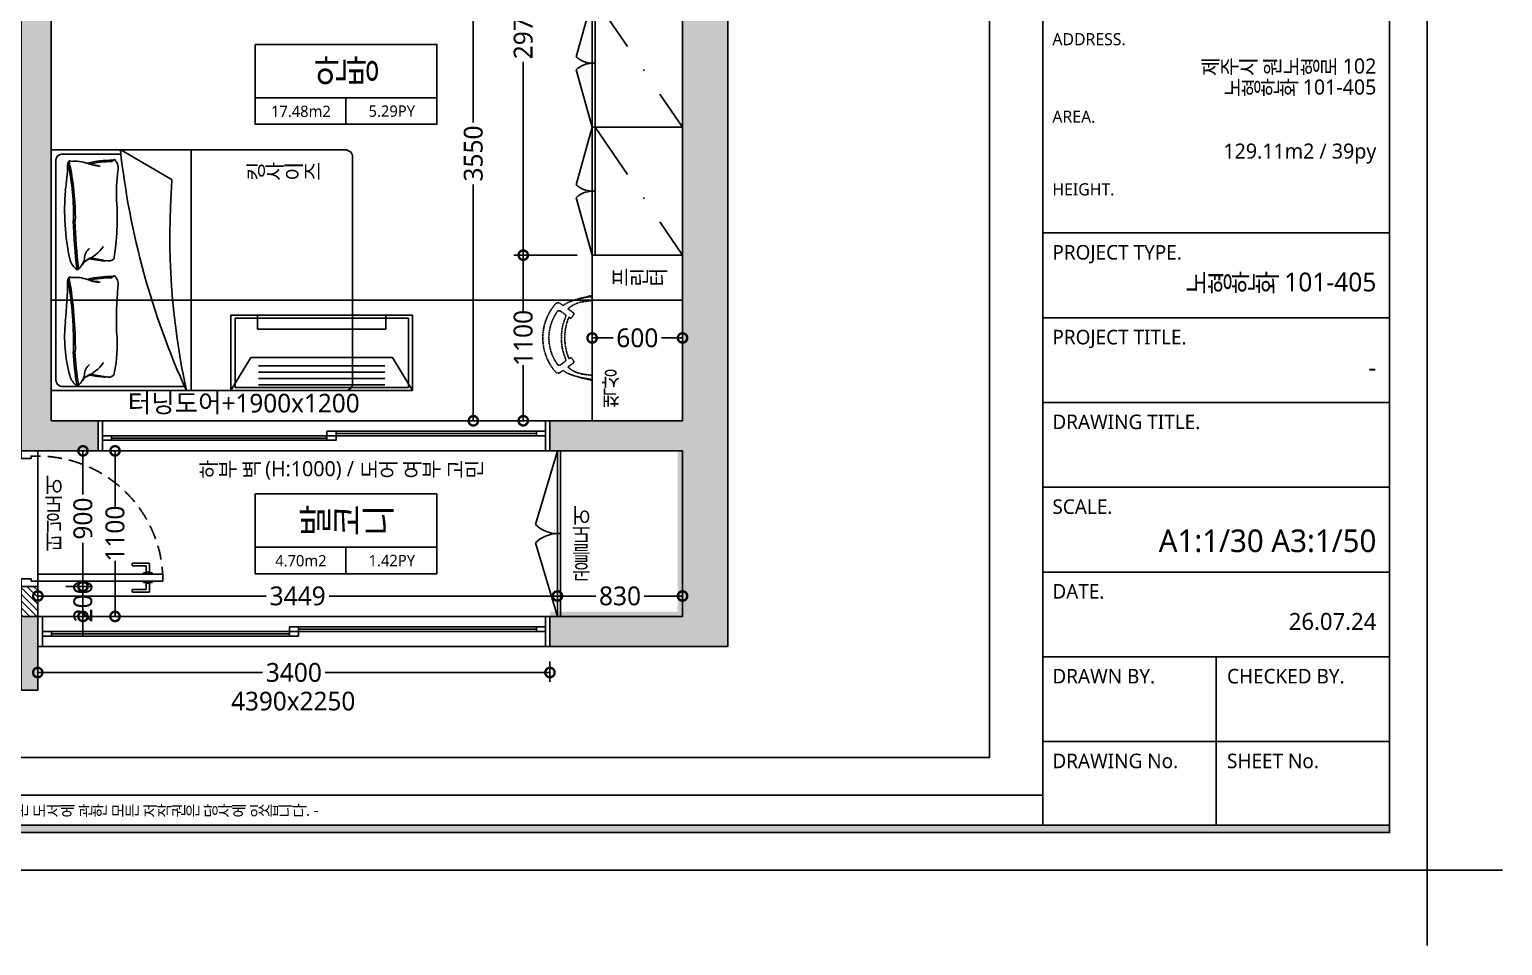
# Model space of a CAD drawing. Header units: millimetres. Extents: x -41292 to 298682, y -22072 to 33155.
# Drawn here: x 202458 to 212237, y -347 to 5739 of the extents above; entities that cross this region are included whole.
import ezdxf
from ezdxf.enums import TextEntityAlignment as Align

# ---------------------------------------------------------------- set-up
doc = ezdxf.new("R2010")
doc.units = ezdxf.units.MM
for name, pattern in [('( Hidden )', [0.375, 0.25, -0.125]), ('CONT', [2, 1, 1]), ('DASHDOT', [25.4, 12.7, -6.35, 0, -6.35]), ('HID', [2.3, 1.5, -0.8]), ('HID1', [0.375, 0.25, -0.125]), ('HIDDEN', [9.525, 6.35, -3.175])]:
    doc.linetypes.add(name, pattern=pattern)
for name, color, linetype in [('0-ELC TEXT', 7, 'Continuous'), ('03-TEXT', 3, 'Continuous'), ('F-地坪分割线', 251, 'Continuous'), ('FORM(YOURNAME)-11', 1, 'Continuous'), ('P-门', 4, 'Continuous'), ('S-DIM', 7, 'Continuous'), ('TEX', 3, 'Continuous'), ('문자선', 3, 'Continuous'), ('벽1', 2, 'Continuous'), ('인테리어_가구_사입', 5, 'HID1'), ('인테리어_가구_제작', 6, 'Continuous'), ('인테리어_기타', 8, 'Continuous'), ('인테리어_치수_내부', 8, 'Continuous'), ('인테리어_해치_벽체', 8, 'Continuous'), ('창호', 4, 'Continuous'), ('틀', 8, 'Continuous'), ('평면_가구', 6, 'Continuous')]:
    doc.layers.add(name, color=color, linetype=linetype)
doc.layers.add('HACTH', color=8, linetype='Continuous', lineweight=0)
doc.styles.add('YOURNAME', font='@Microsoft JhengHei UI Light.ttf')
doc.styles.add('넥슨고딕', font='@Microsoft JhengHei Light.ttf')
doc.styles.add('돋움', font='malgun.ttf')
doc.styles.add('코레일둥고', font='@Microsoft JhengHei Light.ttf')
doc.dimstyles.new('50', dxfattribs={"dimscale": 50, "dimtxt": 2.5, "dimasz": 2.5, "dimexe": 1.25, "dimexo": 2, "dimtad": 0, "dimdec": 0, "dimtxsty": '넥슨고딕', "dimblk": 'DOTSMALL', "dimcen": 2.5, "dimclrd": 1, "dimclre": 1, "dimclrt": 2, "dimadec": 0, "dimazin": 0, "dimtfac": 1, "dimtdec": 0, "dimtix": 1, "dimtmove": 0, "dimatfit": 3, "dimldrblk": 'DOTSMALL', "dimfxl": 1.25, "dimarcsym": 0})

# ---------------------------------------------------------------- blocks, each defined once
blk = doc.blocks.new('FORM-ELEVATION')
at = {"layer": 'FORM(YOURNAME)-11'}
h = blk.add_hatch(color=256, dxfattribs=at)
h.dxf.hatch_style = 1
h.paths.add_polyline_path([(-10309, 35708), (71691, 35708), (71691, 35508), (-10309, 35508)])
h.paths.add_polyline_path([(-10309, -21492), (71691, -21492), (71691, -21692), (-10309, -21692)])
at = {"layer": 'Defpoints', "color": 158}
for p, q in [((62481, 35508), (62481, -21492)), ((62481, -20692), (-10309, -20692))]:
    blk.add_line(p, q, dxfattribs=at)
blk.add_lwpolyline([(-10309, -21692), (71691, -21692), (71691, 35708), (-10309, 35708)], close=True, dxfattribs=at)
at = {"layer": 'Defpoints'}
blk.add_lwpolyline([(-8309, 33708), (61071, 33708), (61071, -19692), (-8309, -19692)], close=True, dxfattribs=at)
at = {"layer": 'Defpoints', "color": 1}
blk.add_lwpolyline([(72691, -24692), (72691, -22692), (74691, -22692)], dxfattribs=at)
at = {"layer": 'FORM(YOURNAME)-11', "color": 14}
for p, q in [((62481, -5756), (71691, -5756)), ((62481, -8009), (71691, -8009)), ((62481, -10261), (71691, -10261)), ((62481, -12514), (71691, -12514)), ((62481, -14766), (71691, -14766)), ((62481, -17019), (71691, -17019)), ((67086, -17019), (67086, -21492)), ((62481, -19271), (71691, -19271))]:
    blk.add_line(p, q, dxfattribs=at)
at = {"layer": 'FORM(YOURNAME)-11', "color": 250}
blk.add_lwpolyline([(-11309, -22692), (72691, -22692), (72691, 36708), (-11309, 36708)], close=True, dxfattribs=at)
at = {"layer": 'FORM(YOURNAME)-11'}
blk.add_lwpolyline([(-10309, -21492), (71691, -21492), (71691, -21692), (-10309, -21692)], close=True, dxfattribs=at)
at = {"layer": 'FORM(YOURNAME)-11', "color": 251, "style": 'YOURNAME'}
for s, p in [('ADDRESS.', (62739, -608)), ('AREA.', (62739, -2667)), ('HEIGHT.', (62739, -4598))]:
    blk.add_text(s, height=321.8, dxfattribs=at).set_placement(p, align=Align.MIDDLE_LEFT)
at = {"layer": 'FORM(YOURNAME)-11', "color": 14, "style": 'YOURNAME'}
for s, height, p in [('PROJECT TYPE.', 386.14, (62739, -6271)), ('PROJECT TITLE.', 386.14, (62739, -8524)), ('DRAWING TITLE.', 386.14, (62739, -10776)), ('SCALE.', 386.1, (62739, -13029)), ('DATE.', 386.1, (62739, -15281)), ('DRAWN BY.', 386.1, (62739, -17534)), ('CHECKED BY.', 386.14, (67376, -17534)), ('DRAWING No.', 386.14, (62739, -19786)), ('SHEET No.', 386.1, (67376, -19786))]:
    blk.add_text(s, height=height, dxfattribs=at).set_placement(p, align=Align.MIDDLE_LEFT)
at = {"layer": 'FORM(YOURNAME)-11', "color": 1, "style": 'YOURNAME'}
blk.add_text("- 본 도서는 어떠한 경우에도 무단으로 도용할 수 없으며 도용시 '지적재산권' 보호에 관한 법률에 의거, 법적 분쟁이 발생합니다.  또한 본 도서에 관한 모든 저작권은 당사에 있습니다. -", height=300, dxfattribs=at).set_placement((28146, -21092), align=Align.MIDDLE_CENTER)
at = {"layer": 'FORM(YOURNAME)-11', "color": 3, "style": 'YOURNAME'}
for tag, height, p in [('1', 451, (71041, -1219)), ('2', 451, (71041, -1863)), ('3', 451, (71041, -3150)), ('4', 451, (71041, -5081)), ('5', 515, (71041, -7398)), ('6', 515, (71041, -9650)), ('7', 515, (71041, -11903)), ('8', 515, (71041, -14155)), ('9', 515, (71041, -16408)), ('10', 515, (66791, -18596)), ('11', 515, (71041, -18660)), ('12', 515, (66791, -20848)), ('13', 515, (71041, -20848))]:
    blk.add_attdef(tag, text='', height=height, dxfattribs=at).set_placement(p, align=Align.MIDDLE_RIGHT)
blk = doc.blocks.new('asesdxd')
at = {"layer": '벽1'}
blk.add_line((84566.7, 1639.4), (84566, 1639.4), dxfattribs=at)
at = {"layer": '창호'}
for p, q in [((86486, 3039.4), (85056, 3039.4)), ((87876, 3069.4), (86546, 3069.4)), ((87876, 3039.4), (86546, 3039.4)), ((86486, 3009.4), (85056, 3009.4)), ((87876, 1769.4), (86296.7, 1769.4)), ((86236.7, 1739.4), (84656.7, 1739.4)), ((86236.7, 1709.4), (84656.7, 1709.4)), ((87876, 1739.4), (86296.7, 1739.4))]:
    blk.add_line(p, q, dxfattribs=at)
at = {"layer": '틀'}
for p, q in [((84966, 3139.4), (87966, 3139.4)), ((84966, 2939.4), (84966, 3139.4)), ((84996, 2939.4), (84996, 3139.4)), ((87936, 3139.4), (87936, 2939.4)), ((87966, 3139.4), (87966, 2939.4)), ((86546, 3054.4), (87876, 3054.4)), ((87966, 2939.4), (84966, 2939.4)), ((85056, 3024.4), (86486, 3024.4)), ((84566.7, 1839.4), (87966, 1839.4)), ((84566.7, 1639.4), (84566.7, 1839.4)), ((84596.7, 1639.4), (84596.7, 1839.4)), ((87936, 1839.4), (87936, 1639.4)), ((87966, 1839.4), (87966, 1639.4)), ((84656.7, 1724.4), (86236.7, 1724.4)), ((86296.7, 1754.4), (87876, 1754.4)), ((87966, 1639.4), (84566.7, 1639.4))]:
    blk.add_line(p, q, dxfattribs=at)
for points in [[(84996, 3009.4), (84996, 3039.4), (85056, 3039.4), (85056, 3009.4)], [(86486, 3039.4), (86486, 3069.4), (86546, 3069.4), (86546, 3039.4)], [(86486, 3009.4), (86486, 3039.4), (86546, 3039.4), (86546, 3009.4)], [(87876, 3039.4), (87876, 3069.4), (87936, 3069.4), (87936, 3039.4)], [(86236.7, 1739.4), (86236.7, 1769.4), (86296.7, 1769.4), (86296.7, 1739.4)], [(87876, 1739.4), (87876, 1769.4), (87936, 1769.4), (87936, 1739.4)], [(84596.7, 1709.4), (84596.7, 1739.4), (84656.7, 1739.4), (84656.7, 1709.4)], [(86236.7, 1709.4), (86236.7, 1739.4), (86296.7, 1739.4), (86296.7, 1709.4)]]:
    blk.add_lwpolyline(points, close=True, dxfattribs=at)
blk = doc.blocks.new('clsehseodyse')
at = {"layer": '인테리어_가구_제작', "color": 8, "linetype": 'CONT', "ltscale": 200}
for p, q in [((43470.7, 4352.5), (45070.7, 4352.5)), ((43498.8, 3503.5), (43498.8, 3886.7))]:
    blk.add_line(p, q, dxfattribs=at)
blk.add_lwpolyline([(45070.7, 3424.8), (45070.7, 5374.8, 0.414214), (45020.7, 5424.8), (43520.7, 5424.8, 0.414214), (43470.7, 5374.8), (43470.7, 3424.8)], format="xyb", close=True, dxfattribs=at)
for points in [[(43672.7, 4225.5, 0.071316), (45070.7, 4321.3, -0.079005), (43473.9, 3883.5)], [(43574.4, 3735.6, -0.076247), (43559.7, 3664.9, -0.072199), (43540.7, 3832.4)], [(44346.3, 3735.6, -0.076247), (44331.6, 3664.9, -0.072199), (44312.6, 3832.4)], [(44194.2, 3644.5, -0.087806), (44231.5, 3630.6, -0.09201), (44263.1, 3603.3)], [(44966.1, 3644.5, -0.087806), (45003.4, 3630.6, -0.09201), (45035, 3603.3)], [(43545.5, 3552.4, 0.504232), (43551.5, 3538.3, 0.091574), (43570.7, 3533.1, -0.037556), (43739.4, 3517.8)], [(44265, 3605.6, -0.34633), (44260.3, 3584.5, -0.127623), (44196.2, 3546.8)], [(44317.4, 3552.4, 0.504232), (44323.4, 3538.3, 0.091574), (44342.5, 3533.1, -0.023641), (44611.3, 3517.8)], [(45036.9, 3605.6, -0.34633), (45032.2, 3584.5, -0.127623), (44968.1, 3546.8)]]:
    blk.add_lwpolyline(points, format="xyb", dxfattribs=at)
for points in [[(45042.6, 3503.5), (45042.6, 4306.9)], [(43669.3, 4227), (43470.7, 3885.9)], [(43549.5, 3454.8), (45003.6, 3454.8)]]:
    blk.add_lwpolyline(points, dxfattribs=at)
for centre, radius, start, end in [((43527.8, 3826.4), 16.9, 3.86937, 70.35869), ((43544.9, 3843.1), 9.37, 105.30057, 238.97087), ((43589.1, 3803.6), 65.6, 72.08895, 135.61742), ((44182.8, 3822.6), 633.5, 179.53219, 193.4944), ((43770.6, 5136), 1279, 262.86253, 271.75777), ((43922.3, 2154.1), 1708.3, 80.74436, 93.86046), ((44162.4, 3805.2), 46.9, 337.94164, 45.84262), ((44299.6, 3826.4), 16.9, 3.86937, 70.35869), ((44316.8, 3843.1), 9.37, 105.30057, 238.97087), ((44361, 3803.6), 65.6, 72.08895, 135.61742), ((44954.7, 3822.6), 633.5, 179.53219, 193.4944), ((44622.7, 6746.7), 2889.7, 265.25313, 271.17011), ((44764.7, 2914.1), 948.4, 77.56816, 95.17918), ((44934.3, 3805.2), 46.9, 337.94164, 45.84262), ((43397.2, 3748.3), 181.8, 332.50342, 0.11757), ((43925.6, 3522.2), 312, 24.71371, 53.24909), ((45058.7, 3588.3), 873.2, 166.79404, 174.04919), ((42830.8, 3912.9), 1385.3, 350.22152, 354.80101), ((44169, 3748.3), 181.8, 332.50342, 0.11757), ((44697.5, 3522.2), 312, 24.71371, 53.24909), ((45830.6, 3588.3), 873.2, 166.79404, 174.04919), ((43602.7, 3912.9), 1385.3, 350.22152, 354.80101), ((43803.2, 3580.7), 256.8, 160.64978, 185.63268), ((44190.4, 3726.4), 80.6, 215.79562, 272.78176), ((44234.6, 3686.9), 43.1, 189.97829, 198.45347), ((44279.2, 3711.5), 91.8, 201.5299, 239.81173), ((44575.1, 3580.7), 256.8, 160.64978, 185.63268), ((44962.2, 3726.4), 80.6, 215.79562, 272.78176), ((45006.4, 3686.9), 43.1, 189.97829, 198.45347), ((45051.1, 3711.5), 91.8, 201.5299, 239.81173), ((43922.1, 1902.2), 1682.1, 89.27771, 102.69233), ((43917.6, 1835.4), 1737.8, 89.12747, 101.66672), ((43873.2, 5047.2), 1534.2, 265.05205, 282.19608), ((43723.8, 8571.4), 4995.3, 272.48694, 276.18461), ((43723.7, 8572.5), 5007.6, 272.48982, 276.18776), ((44788.4, 945), 2639.3, 89.41834, 100.12546), ((44782.4, 806.2), 2766.9, 89.3047, 99.24012), ((44716.3, 4454.3), 941.3, 263.68689, 285.58684), ((44662.3, 5962.2), 2386.1, 273.60569, 278.95609), ((44662.3, 5962.3), 2397.4, 273.60575, 278.95048), ((43543.7, 3499.4), 45, 174.76399, 277.39786), ((44997.8, 3499.4), 45, 262.60214, 5.23601)]:
    blk.add_arc(centre, radius, start, end, dxfattribs=at)
blk = doc.blocks.new('ydhd1')
for points in [[(28, 0), (-28, 0), (-28, 8.6), (28, 8.6)], [(15.4, 8.6), (-15.4, 8.6), (-15.4, 13.6), (15.4, 13.6)]]:
    blk.add_lwpolyline(points, close=True)
blk.add_lwpolyline([(-10.8, 13.6), (-10.8, 70.3, -0.414214), (-7.8, 73.3), (100.7, 73.3, -0.414214), (103.7, 70.3), (103.7, 59, -0.414214), (100.7, 56), (13.8, 56, 0.414214), (10.8, 53), (10.8, 13.6)], format="xyb")
blk = doc.blocks.new('책상의자')
at = {"layer": '인테리어_가구_사입', "color": 8, "linetype": '( Hidden )', "ltscale": 5}
for p, q in [((113786.8, 53823.7), (113807.4, 53809.3)), ((113838.2, 53786.6), (113874.9, 53760.9)), ((113788.9, 53772.6), (113820.9, 53749.4)), ((113846.1, 53731.5), (113852.8, 53726.8)), ((113877.5, 53748.9), (113865.7, 53729.5)), ((113788.4, 53415.1), (113820.7, 53437.8)), ((113839.2, 53400.4), (113874.3, 53426.6)), ((113845.5, 53456.1), (113852.2, 53460.8)), ((113876.9, 53438.7), (113865.1, 53458.1)), ((113786.3, 53363.9), (113807.5, 53378.7))]:
    blk.add_line(p, q, dxfattribs=at)
for centre, radius, start, end in [((114017.1, 53593.5), 344.7, 138.99792, 220.93662), ((113774.1, 53804.9), 22.6, 55.92547, 139.26324), ((113889.8, 53714), 126, 116.2601, 130.74226), ((114046, 53333.6), 537.1, 94.95112, 113.25942), ((113965.2, 53647.6), 188.2, 97.4888, 132.39103), ((114223.6, 52767.3), 1130.5, 101.42645, 106.46528), ((114031, 53338.1), 504.3, 93.55608, 100.31972), ((114017.1, 53593.5), 304.1, 145.15722, 214.75902), ((113780.5, 53760.4), 14.6, 55.47965, 152.36085), ((114150.9, 53593.5), 355.5, 156.66015, 203.3178), ((114173.5, 53593.5), 355.5, 157.15345, 202.73708), ((113813.6, 53739.7), 12, 333.66039, 52.92106), ((113858, 53734.2), 9.04, 235.01257, 328.70596), ((113869.7, 53753.5), 9.04, 328.70546, 55.01342), ((113780, 53427.3), 14.6, 207.66573, 304.54663), ((113813.5, 53447.4), 12, 307.10505, 26.36583), ((113965.2, 53540.1), 188.2, 227.93247, 262.53731), ((113857.4, 53453.4), 9.04, 31.32015, 125.01273), ((113869.2, 53434), 9.04, 305.01273, 31.32056), ((113773.6, 53382.6), 22.6, 220.76316, 304.10051), ((113890, 53474), 126, 229.13147, 243.76606), ((114045.9, 53854), 537.1, 246.76669, 265.06158), ((114223.3, 54420.5), 1130.5, 253.56083, 258.59303), ((114030.8, 53849.6), 504.3, 259.70639, 266.45719)]:
    blk.add_arc(centre, radius, start, end, dxfattribs=at)
blk = doc.blocks.new('ediehsx')
at = {"layer": '인테리어_해치_벽체'}
h = blk.add_hatch(dxfattribs=at)
h.set_pattern_fill('ANSI31', color=256, scale=10, angle=450)
h.paths.add_polyline_path([(51456, -7810.6), (52456, -7810.6), (52456, -8020.6), (51456, -8020.6)])
h.paths.add_polyline_path([(54456, -18160.6), (54566.7, -18160.6), (54566.7, -17960.6), (54456, -17960.6)])
h.paths.add_polyline_path([(58986, -10080.6), (58986, -10910.6), (58856, -10910.6), (58856, -10080.6)])
h.paths.add_polyline_path([(58986, -9480.6), (58786, -9480.6), (58786, -10080.6), (58986, -10080.6)])
h.paths.add_polyline_path([(50716, -9920.6), (50716, -10660.6), (50586, -10660.6), (50586, -9920.6)])
h.paths.add_polyline_path([(50716, -9370.6), (50516, -9370.6), (50516, -9920.6), (50716, -9920.6)])
h.paths.add_polyline_path([(51616, -11560.6), (50916, -11560.6), (50916, -11660.6), (51616, -11660.6)])
h.paths.add_polyline_path([(47966, -11660.6), (48066, -11660.6), (48066, -12190.6), (47966, -12190.6)])
at = {"layer": '문자선'}
blk.add_lwpolyline([(54456, -18160.6), (54566.7, -18160.6), (54566.7, -17960.6), (54456, -17960.6)], close=True, dxfattribs=at)
blk = doc.blocks.new('rhsiehxedsl')
at = {"layer": '인테리어_해치_벽체'}
h = blk.add_hatch(color=256, dxfattribs=at)
h.dxf.hatch_style = 1
h.paths.add_polyline_path([(54266, -16290.6), (54266, -16490.6), (54366, -16490.6), (54366, -21710.6), (54566, -21710.6), (54566, -19100.6), (54641, -19100.6), (54641, -17710.6), (54566, -17710.6), (54566, -16290.6)])
h.paths.add_polyline_path([(52456, -17810.6), (53466, -17810.6), (53466, -18020.6), (52456, -18020.6)])
h.paths.add_polyline_path([(57966, -28160.6), (57966, -28360.6), (59146, -28360.6), (59146, -18980.6), (58046, -18980.6), (58046, -17710.6), (57181, -17710.6), (57181, -17910.6), (57846, -17910.6), (57846, -18665.6), (57636, -18665.6), (57636, -18880.6), (57266, -18880.6), (57266, -21510.6), (55466, -21510.6), (55466, -21710.6), (56386, -21710.6), (56386, -23110.6), (55556, -23110.6), (55556, -23310.6), (57236, -23310.6), (57236, -21810.6), (57566, -21810.6), (57566, -21710.6), (57466, -21710.6), (57466, -19230.6), (58986, -19230.6), (58986, -21710.6), (58366, -21710.6), (58366, -21810.6), (58986, -21810.6), (58986, -23210.6), (58846, -23210.6), (58846, -26860.6), (57966, -26860.6), (57966, -27060.6), (58846, -27060.6), (58846, -28160.6)])
h.paths.add_polyline_path([(54456, -27060.6), (54966, -27060.6), (54966, -26860.6), (54656, -26860.6), (54656, -23110.6), (54456, -23110.6)])
h.paths.add_polyline_path([(54456, -28160.6), (54566, -28160.6), (54566, -28650.6), (54456, -28650.6)])
h.paths.add_polyline_path([(49456, -23190.6), (49656, -23190.6), (49656, -28650.6), (49456, -28650.6)])
h.paths.add_polyline_path([(48556, -23190.6), (48556, -23390.6), (45866, -23390.6), (45866, -28280.6), (46566, -28280.6), (46566, -28480.6), (45666, -28480.6), (45666, -23190.6)])
h.paths.add_polyline_path([(49616, -18160.6), (50716, -18160.6), (50716, -18920.6), (49616, -18920.6)], flags=16)
h.paths.add_polyline_path([(48866, -16790.6), (49496, -16790.6), (49496, -16290.6), (50806, -16290.6), (50806, -16490.6), (49616, -16490.6), (49616, -17950.6), (50766, -17950.6), (50766, -17810.6), (51456, -17810.6), (51456, -18020.6), (50916, -18020.6), (50916, -21660.6), (49966, -21660.6), (49966, -21460.6), (50716, -21460.6), (50716, -19120.6), (49166, -19120.6), (49166, -21660.6), (48966, -21660.6), (48966, -18980.6), (49516, -18980.6), (49516, -18160.6), (48966, -18160.6), (48966, -17950.6), (49296, -17950.6), (49296, -17730.6), (49516, -17730.6), (49516, -16990.6), (48866, -16990.6)])
h.paths.add_polyline_path([(45666, -16790.6), (45866, -16790.6), (45866, -21460.6), (48066, -21460.6), (48066, -21660.6), (45866, -21660.6), (45866, -22050.6), (45666, -22050.6)])
at = {"layer": '벽1'}
for points in [[(57966, -28160.6), (57966, -28360.6), (59146, -28360.6), (59146, -18980.6)], [(58846, -23210.6), (58846, -26860.6), (57966, -26860.6), (57966, -27060.6), (58846, -27060.6), (58846, -28160.6), (57966, -28160.6)]]:
    blk.add_lwpolyline(points, dxfattribs=at)
for points in [[(54456, -27060.6), (54966, -27060.6), (54966, -26860.6), (54656, -26860.6), (54656, -23110.6), (54456, -23110.6)], [(54456, -28160.6), (54566, -28160.6), (54566, -28650.6), (54456, -28650.6)]]:
    blk.add_lwpolyline(points, close=True, dxfattribs=at)
blk = doc.blocks.new('_DotSmall')
at = {"color": 0, "linetype": 'ByBlock', "const_width": 0.5}
blk.add_lwpolyline([(-0.0625, 0, 1), (0.0625, 0, 1)], format="xyb", close=True, dxfattribs=at)
blk = doc.blocks.new('*D342')
at = {"layer": 'Defpoints', "color": 0, "transparency": 16777216}
for p in [(202599.8, 2039.4), (202599.8, 1839.4), (202813.3, 1839.4)]:
    blk.add_point(p, dxfattribs=at)
at = {"layer": 'S-DIM', "color": 1, "lineweight": -2, "transparency": 16777216}
for p, q in [((202813.3, 2039.4), (202813.3, 2164.4)), ((202699.8, 2039.4), (202875.8, 2039.4)), ((202813.3, 2039.4), (202813.3, 1839.4)), ((202699.8, 1839.4), (202875.8, 1839.4)), ((202813.3, 1839.4), (202813.3, 1714.4))]:
    blk.add_line(p, q, dxfattribs=at)
at = {"layer": 'S-DIM', "color": 1, "lineweight": -2, "transparency": 16777216, "xscale": 125, "yscale": 125, "zscale": 125}
for p, rotation in [((202813.3, 2039.4), 270), ((202813.3, 1839.4), 90)]:
    blk.add_blockref('_DotSmall', p, dxfattribs=dict(at, rotation=rotation))
at = {"layer": 'S-DIM', "color": 2, "transparency": 16777216, "insert": (202813.3, 1939.4), "char_height": 125, "attachment_point": 5, "rotation": 90, "style": '넥슨고딕'}
blk.add_mtext('200', dxfattribs=at)
blk = doc.blocks.new('*D343')
at = {"layer": 'Defpoints', "color": 0, "transparency": 16777216}
for p in [(202599.8, 2939.4), (202813.3, 2939.4), (202599.8, 2039.4)]:
    blk.add_point(p, dxfattribs=at)
at = {"layer": 'S-DIM', "color": 1, "lineweight": -2, "transparency": 16777216}
for p, q in [((202699.8, 2939.4), (202875.8, 2939.4)), ((202813.3, 2939.4), (202813.3, 2650.4)), ((202813.3, 2039.4), (202813.3, 2328.4)), ((202699.8, 2039.4), (202875.8, 2039.4))]:
    blk.add_line(p, q, dxfattribs=at)
at = {"layer": 'S-DIM', "color": 1, "lineweight": -2, "transparency": 16777216, "xscale": 125, "yscale": 125, "zscale": 125}
for p, rotation in [((202813.3, 2939.4), 90), ((202813.3, 2039.4), 270)]:
    blk.add_blockref('_DotSmall', p, dxfattribs=dict(at, rotation=rotation))
at = {"layer": 'S-DIM', "color": 2, "transparency": 16777216, "insert": (202813.3, 2489.4), "char_height": 125, "attachment_point": 5, "rotation": 90, "style": '넥슨고딕'}
blk.add_mtext('900', dxfattribs=at)
blk = doc.blocks.new('*D344')
at = {"layer": 'Defpoints', "color": 0, "transparency": 16777216}
for p in [(202913.2, 2939.4), (202913.2, 1839.4), (203026.3, 1839.4)]:
    blk.add_point(p, dxfattribs=at)
at = {"layer": 'S-DIM', "color": 1, "lineweight": -2, "transparency": 16777216}
for p, q in [((203013.2, 2939.4), (203088.8, 2939.4)), ((203026.3, 2939.4), (203026.3, 2569.1)), ((203026.3, 1839.4), (203026.3, 2209.7)), ((203013.2, 1839.4), (203088.8, 1839.4))]:
    blk.add_line(p, q, dxfattribs=at)
at = {"layer": 'S-DIM', "color": 1, "lineweight": -2, "transparency": 16777216, "xscale": 125, "yscale": 125, "zscale": 125}
for p, rotation in [((203026.3, 2939.4), 90), ((203026.3, 1839.4), 270)]:
    blk.add_blockref('_DotSmall', p, dxfattribs=dict(at, rotation=rotation))
at = {"layer": 'S-DIM', "color": 2, "transparency": 16777216, "insert": (203026.3, 2389.4), "char_height": 125, "attachment_point": 5, "rotation": 90, "style": '넥슨고딕'}
blk.add_mtext('1100', dxfattribs=at)
blk = doc.blocks.new('*D345')
at = {"layer": 'Defpoints', "color": 0, "transparency": 16777216}
for p in [(202514, 2039.4), (205963.2, 2039.4), (205963.2, 1975.2)]:
    blk.add_point(p, dxfattribs=at)
at = {"layer": 'S-DIM', "color": 1, "lineweight": -2, "transparency": 16777216}
for p, q in [((202514, 1975.2), (204029.7, 1975.2)), ((205963.2, 1975.2), (204447.5, 1975.2)), ((202514, 1939.4), (202514, 1912.7)), ((205963.2, 1939.4), (205963.2, 1912.7))]:
    blk.add_line(p, q, dxfattribs=at)
at = {"layer": 'S-DIM', "color": 1, "lineweight": -2, "transparency": 16777216, "xscale": 125, "yscale": 125, "zscale": 125, "rotation": 180}
blk.add_blockref('_DotSmall', (202514, 1975.2), dxfattribs=at)
at = {"layer": 'S-DIM', "color": 1, "lineweight": -2, "transparency": 16777216, "xscale": 125, "yscale": 125, "zscale": 125}
blk.add_blockref('_DotSmall', (205963.2, 1975.2), dxfattribs=at)
at = {"layer": 'S-DIM', "color": 2, "transparency": 16777216, "insert": (204238.6, 1975.2), "char_height": 125, "attachment_point": 5, "style": '넥슨고딕'}
blk.add_mtext('3449', dxfattribs=at)
blk = doc.blocks.new('*D346')
at = {"layer": 'Defpoints', "color": 0, "transparency": 16777216}
for p in [(205963.2, 1975.2), (206793.2, 1975.2), (206793.2, 1975.2)]:
    blk.add_point(p, dxfattribs=at)
at = {"layer": 'S-DIM', "color": 1, "lineweight": -2, "transparency": 16777216}
for p, q in [((205963.2, 2075.2), (205963.2, 2037.7)), ((206793.2, 2075.2), (206793.2, 2037.7)), ((205963.2, 1975.2), (206217.4, 1975.2)), ((206793.2, 1975.2), (206539, 1975.2))]:
    blk.add_line(p, q, dxfattribs=at)
at = {"layer": 'S-DIM', "color": 1, "lineweight": -2, "transparency": 16777216, "xscale": 125, "yscale": 125, "zscale": 125, "rotation": 180}
blk.add_blockref('_DotSmall', (205963.2, 1975.2), dxfattribs=at)
at = {"layer": 'S-DIM', "color": 1, "lineweight": -2, "transparency": 16777216, "xscale": 125, "yscale": 125, "zscale": 125}
blk.add_blockref('_DotSmall', (206793.2, 1975.2), dxfattribs=at)
at = {"layer": 'S-DIM', "color": 2, "transparency": 16777216, "insert": (206378.2, 1975.2), "char_height": 125, "attachment_point": 5, "style": '넥슨고딕'}
blk.add_mtext('830', dxfattribs=at)
blk = doc.blocks.new('*D350')
at = {"layer": 'Defpoints', "color": 0, "transparency": 16777216}
for p in [(206193.2, 4239.4), (205735.9, 3139.4), (206193.2, 3139.4)]:
    blk.add_point(p, dxfattribs=at)
at = {"layer": 'S-DIM', "color": 1, "lineweight": -2, "transparency": 16777216}
for p, q in [((206093.2, 4239.4), (205673.4, 4239.4)), ((205735.9, 4239.4), (205735.9, 3869.1)), ((205735.9, 3139.4), (205735.9, 3509.7)), ((206093.2, 3139.4), (205673.4, 3139.4))]:
    blk.add_line(p, q, dxfattribs=at)
at = {"layer": 'S-DIM', "color": 1, "lineweight": -2, "transparency": 16777216, "xscale": 125, "yscale": 125, "zscale": 125}
for p, rotation in [((205735.9, 4239.4), 90), ((205735.9, 3139.4), 270)]:
    blk.add_blockref('_DotSmall', p, dxfattribs=dict(at, rotation=rotation))
at = {"layer": 'S-DIM', "color": 2, "transparency": 16777216, "insert": (205735.9, 3689.4), "char_height": 125, "attachment_point": 5, "rotation": 90, "style": '넥슨고딕'}
blk.add_mtext('1100', dxfattribs=at)
blk = doc.blocks.new('*D351')
at = {"layer": 'Defpoints', "color": 0, "transparency": 16777216}
for p in [(206193.2, 3689.4), (206793.2, 3689.4), (206793.2, 3689.4)]:
    blk.add_point(p, dxfattribs=at)
at = {"layer": 'S-DIM', "color": 1, "lineweight": -2, "transparency": 16777216}
for p, q in [((206193.2, 3789.4), (206193.2, 3751.9)), ((206793.2, 3789.4), (206793.2, 3751.9)), ((206193.2, 3689.4), (206333.1, 3689.4)), ((206793.2, 3689.4), (206653.3, 3689.4))]:
    blk.add_line(p, q, dxfattribs=at)
at = {"layer": 'S-DIM', "color": 1, "lineweight": -2, "transparency": 16777216, "xscale": 125, "yscale": 125, "zscale": 125, "rotation": 180}
blk.add_blockref('_DotSmall', (206193.2, 3689.4), dxfattribs=at)
at = {"layer": 'S-DIM', "color": 1, "lineweight": -2, "transparency": 16777216, "xscale": 125, "yscale": 125, "zscale": 125}
blk.add_blockref('_DotSmall', (206793.2, 3689.4), dxfattribs=at)
at = {"layer": 'S-DIM', "color": 2, "transparency": 16777216, "insert": (206493.2, 3689.4), "char_height": 125, "attachment_point": 5, "style": '넥슨고딕'}
blk.add_mtext('600', dxfattribs=at)
blk = doc.blocks.new('*D352')
at = {"layer": 'Defpoints', "color": 0, "transparency": 16777216}
for p in [(205735.9, 7214.4), (206193.2, 7214.4), (206193.2, 4239.4)]:
    blk.add_point(p, dxfattribs=at)
at = {"layer": 'S-DIM', "color": 1, "lineweight": -2, "transparency": 16777216}
for p, q in [((206093.2, 7214.4), (205673.4, 7214.4)), ((205735.9, 7214.4), (205735.9, 5930.2)), ((205735.9, 4239.4), (205735.9, 5523.6)), ((206093.2, 4239.4), (205673.4, 4239.4))]:
    blk.add_line(p, q, dxfattribs=at)
at = {"layer": 'S-DIM', "color": 1, "lineweight": -2, "transparency": 16777216, "xscale": 125, "yscale": 125, "zscale": 125}
for p, rotation in [((205735.9, 7214.4), 90), ((205735.9, 4239.4), 270)]:
    blk.add_blockref('_DotSmall', p, dxfattribs=dict(at, rotation=rotation))
at = {"layer": 'S-DIM', "color": 2, "transparency": 16777216, "insert": (205735.9, 5726.9), "char_height": 125, "attachment_point": 5, "rotation": 90, "style": '넥슨고딕'}
blk.add_mtext('2975', dxfattribs=at)
blk = doc.blocks.new('*D360')
at = {"layer": 'Defpoints', "color": 0, "transparency": 16777216}
for p in [(205183.2, 6689.4), (205183.2, 3139.4), (205404.6, 3139.4)]:
    blk.add_point(p, dxfattribs=at)
at = {"layer": 'S-DIM', "color": 1, "lineweight": -2, "transparency": 16777216}
for p, q in [((205283.2, 6689.4), (205467.1, 6689.4)), ((205404.6, 6689.4), (205404.6, 5120.8)), ((205404.6, 3139.4), (205404.6, 4708)), ((205283.2, 3139.4), (205467.1, 3139.4))]:
    blk.add_line(p, q, dxfattribs=at)
at = {"layer": 'S-DIM', "color": 1, "lineweight": -2, "transparency": 16777216, "xscale": 125, "yscale": 125, "zscale": 125}
for p, rotation in [((205404.6, 6689.4), 90), ((205404.6, 3139.4), 270)]:
    blk.add_blockref('_DotSmall', p, dxfattribs=dict(at, rotation=rotation))
at = {"layer": 'S-DIM', "color": 2, "transparency": 16777216, "insert": (205404.6, 4914.4), "char_height": 125, "attachment_point": 5, "rotation": 90, "style": '넥슨고딕'}
blk.add_mtext('3550', dxfattribs=at)
blk = doc.blocks.new('wkrdms')
at = {"layer": 'TEX', "color": 240, "true_color": 0xed1f24}
blk.add_lwpolyline([(124696.8, 19078.4), (124696.8, 18618.4), (123546.8, 18618.4), (123546.8, 19078.4)], close=True, dxfattribs=at)
at = {"layer": '인테리어_치수_내부'}
for points in [[(124724.3, 18597.4), (124724.3, 19099.4), (123519.3, 19099.4), (123519.3, 18597.4), (124724.3, 18597.4)], [(123519.3, 19099.4), (123651.8, 18878.4)], [(124724.3, 19099.4), (124591.7, 18878.4)], [(123702, 19060.1), (124541.6, 19060.1)], [(123702, 19017.9), (124541.6, 19017.9)], [(123702, 18975.8), (124541.6, 18975.8)], [(123651.8, 18878.4), (124591.7, 18878.4)], [(123702, 18933.7), (124541.6, 18933.7)], [(123696.6, 18597.4), (123696.6, 18692)], [(123696.6, 18692), (124547, 18692)], [(124547, 18597.4), (124547, 18692)]]:
    blk.add_lwpolyline(points, dxfattribs=at)
blk = doc.blocks.new('*D374')
at = {"layer": 'Defpoints', "color": 0, "transparency": 16777216}
for p in [(202513.2, 1639.4), (205913.2, 1639.4), (205913.2, 1466.9)]:
    blk.add_point(p, dxfattribs=at)
at = {"layer": 'S-DIM', "color": 1, "lineweight": -2, "transparency": 16777216}
for p, q in [((202513.2, 1539.4), (202513.2, 1404.4)), ((202513.2, 1466.9), (204005.3, 1466.9)), ((205913.2, 1466.9), (204421.1, 1466.9)), ((205913.2, 1539.4), (205913.2, 1404.4))]:
    blk.add_line(p, q, dxfattribs=at)
at = {"layer": 'S-DIM', "color": 1, "lineweight": -2, "transparency": 16777216, "xscale": 125, "yscale": 125, "zscale": 125, "rotation": 180}
blk.add_blockref('_DotSmall', (202513.2, 1466.9), dxfattribs=at)
at = {"layer": 'S-DIM', "color": 1, "lineweight": -2, "transparency": 16777216, "xscale": 125, "yscale": 125, "zscale": 125}
blk.add_blockref('_DotSmall', (205913.2, 1466.9), dxfattribs=at)
at = {"layer": 'S-DIM', "color": 2, "transparency": 16777216, "insert": (204213.2, 1466.9), "char_height": 125, "attachment_point": 5, "style": '넥슨고딕'}
blk.add_mtext('3400', dxfattribs=at)

msp = doc.modelspace()

# ---------------------------------------------------------------- linework, layer by layer
msp.add_line((202513.98, 2939.4), (202403.22, 2939.4))
at = {"color": 244, "linetype": 'HID', "ltscale": 30, "true_color": 0x991b1e, "const_width": 65}
msp.add_lwpolyline([(205913.22, 1839.4), (206793.22, 1839.4), (206793.22, 2939.4)], dxfattribs=at)
at = {"layer": 'F-地坪分割线'}
msp.add_line((202513.98, 2039.4), (202513.98, 2939.4), dxfattribs=at)
at = {"layer": 'P-门'}
for points in [[(202513.98, 2939.4), (202513.98, 2904.4), (202468.98, 2904.4), (202468.98, 2889.4), (202403.22, 2889.4), (202403.22, 2939.4)], [(202513.98, 2039.4), (202513.98, 2074.4), (202468.98, 2074.4), (202468.98, 2089.4), (202403.22, 2089.4), (202403.22, 2039.4)], [(202513.98, 2074.4), (202513.98, 2119.4), (203343.98, 2119.4), (203343.98, 2074.4)]]:
    msp.add_lwpolyline(points, close=True, dxfattribs=at)
at = {"layer": 'P-门', "linetype": 'HIDDEN', "ltscale": 15}
msp.add_arc((202513.98, 2074.4), 830, 0, 90, dxfattribs=at)
at = {"layer": '인테리어_가구_제작', "color": 8, "linetype": 'CONT', "ltscale": 200}
for p, q in [((206193.22, 5939.4), (206088.13, 5557.53)), ((206193.22, 5089.4), (206088.13, 5471.27)), ((206193.22, 5089.4), (206088.13, 4707.53)), ((206193.22, 4239.4), (206088.13, 4621.27)), ((205963.22, 2939.4), (205817.09, 2449.99)), ((205963.22, 1839.4), (205817.09, 2328.81))]:
    msp.add_line(p, q, dxfattribs=at)
at = {"layer": '인테리어_가구_제작', "color": 1, "linetype": 'DASHDOT', "ltscale": 30}
for p, q in [((206213.22, 5939.4), (206793.22, 5089.4)), ((206213.22, 5089.4), (206793.22, 4239.4))]:
    msp.add_line(p, q, dxfattribs=at)
at = {"layer": '인테리어_가구_제작', "color": 8, "linetype": 'CONT', "ltscale": 200}
msp.add_lwpolyline([(202603.22, 3939.4), (206793.22, 3939.4)], dxfattribs=at)
for centre, radius, start, end in [((206197.2, 5673.69), 159.34, 226.801202, 268.567071), ((206197.2, 5355.11), 159.34, 91.432929, 133.198798), ((206197.2, 4823.69), 159.34, 226.801202, 268.567071), ((206197.2, 4505.11), 159.34, 91.432929, 133.198798), ((205964.95, 2600.08), 210.69, 225.42912, 269.52868), ((205964.95, 2178.72), 210.69, 90.47132, 134.57088)]:
    msp.add_arc(centre, radius, start, end, dxfattribs=at)
at = {"layer": '인테리어_기타', "color": 152, "true_color": 0x2776bb}
for p, q in [((204559.01, 5108.48), (204559.01, 5285.36)), ((204559.01, 2123.11), (204559.01, 2299.99))]:
    msp.add_line(p, q, dxfattribs=at)
for points in [[(203955.41, 5639.12), (205162.61, 5639.12), (205162.61, 5285.36), (203955.41, 5285.36)], [(203955.41, 2653.75), (205162.61, 2653.75), (205162.61, 2299.99), (203955.41, 2299.99)]]:
    msp.add_lwpolyline(points, close=True, dxfattribs=at)
for points in [[(205162.61, 5285.36), (205162.61, 5108.48), (203955.41, 5108.48), (203955.41, 5285.36)], [(205162.61, 2299.99), (205162.61, 2123.11), (203955.41, 2123.11), (203955.41, 2299.99)]]:
    msp.add_lwpolyline(points, dxfattribs=at)
at = {"layer": '평면_가구'}
for p, q in [((206193.22, 5514.4), (206213.22, 5514.4)), ((206193.22, 4664.4), (206213.22, 4664.4))]:
    msp.add_line(p, q, dxfattribs=at)
for points in [[(206193.22, 5089.4), (206213.22, 5089.4), (206213.22, 5939.4), (206193.22, 5939.4)], [(206213.22, 5089.4), (206793.22, 5089.4), (206793.22, 4239.4), (206213.22, 4239.4)], [(206193.22, 4239.4), (206793.22, 4239.4), (206793.22, 3139.4), (206193.22, 3139.4)]]:
    msp.add_lwpolyline(points, close=True, dxfattribs=at)
at = {"layer": '평면_가구', "color": 6}
for points in [[(206213.22, 5939.4), (206793.22, 5939.4), (206793.22, 5089.4), (206213.22, 5089.4)], [(206193.22, 4239.4), (206213.22, 4239.4), (206213.22, 5089.4), (206193.22, 5089.4)]]:
    msp.add_lwpolyline(points, close=True, dxfattribs=at)
at = {"layer": '평면_가구'}
for points in [[(205963.22, 2939.4), (205963.22, 1839.4), (205983.22, 1839.4), (205983.22, 2939.4), (205963.22, 2939.4)], [(205963.22, 2389.4), (205983.22, 2389.4)]]:
    msp.add_lwpolyline(points, dxfattribs=at)

# ---------------------------------------------------------------- block references
for name, p in [('asesdxd', (117947.24, 0)), ('rhsiehxedsl', (147947.24, 30000)), ('ediehsx', (147947.24, 20000))]:
    msp.add_blockref(name, p)
at = {"rotation": 270}
msp.add_blockref('clsehseodyse', (199178.45, 48410.13), dxfattribs=at)
at = {"color": 20, "xscale": -1, "rotation": 180}
msp.add_blockref('wkrdms', (80276.43, 22438.77), dxfattribs=at)
at = {"layer": 'HACTH', "xscale": -1, "rotation": 180}
msp.add_blockref('책상의자', (92193.53, 57283.28), dxfattribs=at)
at = {"layer": 'P-门', "xscale": -1, "rotation": 359.999999999995}
msp.add_blockref('ydhd1', (203243.98, 2119.4), dxfattribs=at)
at = {"layer": 'P-门', "rotation": 180.0000000000068}
msp.add_blockref('ydhd1', (203243.98, 2074.4), dxfattribs=at)
at = {"layer": '인테리어_가구_제작', "color": 8, "linetype": 'CONT', "ltscale": 200}
ref = msp.add_blockref('FORM-ELEVATION', (193563.65, 5826.1), dxfattribs=dict(at, xscale=0.25, yscale=0.25, zscale=0.25))
ref.add_attrib('9', '26.07.24', dxfattribs={"layer": 'FORM(YOURNAME)-11', "color": 3, "height": 112.5, "style": 'YOURNAME'}).set_placement((211398.82, 1806.36), align=Align.MIDDLE_RIGHT)
ref.add_attrib('8', 'A1:1/30 A3:1/50', dxfattribs={"layer": 'FORM(YOURNAME)-11', "color": 3, "height": 150, "style": 'YOURNAME'}).set_placement((211398.82, 2342.11), align=Align.MIDDLE_RIGHT)
ref.add_attrib('6', '-', dxfattribs={"layer": 'FORM(YOURNAME)-11', "color": 3, "height": 125, "style": 'YOURNAME'}).set_placement((211398.82, 3493.79), align=Align.MIDDLE_RIGHT)
ref.add_attrib('5', '노형한화 101-405', dxfattribs={"layer": 'FORM(YOURNAME)-11', "color": 3, "height": 125, "style": 'YOURNAME'}).set_placement((211398.82, 4061.08), align=Align.MIDDLE_RIGHT)
ref.add_attrib('1', '제주시 원노형로 102', dxfattribs={"layer": 'FORM(YOURNAME)-11', "color": 3, "height": 100, "style": 'YOURNAME'}).set_placement((211398.82, 5495.71), align=Align.MIDDLE_RIGHT)
ref.add_attrib('2', '노형한화 101-405', dxfattribs={"layer": 'FORM(YOURNAME)-11', "color": 3, "height": 100, "style": 'YOURNAME'}).set_placement((211398.82, 5356.36), align=Align.MIDDLE_RIGHT)
ref.add_attrib('3', '129.11m2 / 39py', dxfattribs={"layer": 'FORM(YOURNAME)-11', "color": 3, "height": 100, "style": 'YOURNAME'}).set_placement((211398.82, 4930.84), align=Align.MIDDLE_RIGHT)

# ---------------------------------------------------------------- texts
at = {"layer": '0-ELC TEXT', "style": '코레일둥고'}
msp.add_text('킹사이즈', height=100, dxfattribs=at).set_placement((203891.55, 4850.32), align=Align.TOP_LEFT)
for s, p in [('프린터', (206310.75, 4046.44)), ('하부 벽 (H:1000) / 도어 여부 고민', (203578.59, 2770.96))]:
    msp.add_text(s, height=100, dxfattribs=at).set_placement(p)
for s, p in [('책상', (206363.2, 3223.72)), ('터닝도어', (202664.92, 2268.1)), ('공틀도어', (206167.21, 2065.66))]:
    msp.add_text(s, height=100, rotation=90, dxfattribs=at).set_placement(p)
at = {"layer": '03-TEXT'}
for s, height, style, p in [('안방', 166.667, '코레일둥고', (204554.03, 5385.67)), ('17.48m2', 75, '넥슨고딕', (204259.98, 5157.37)), ('5.29PY', 75, '넥슨고딕', (204863.49, 5158.76)), ('발코니', 166.667, '코레일둥고', (204554.03, 2400.3)), ('1.42PY', 75, '넥슨고딕', (204863.49, 2173.39)), ('4.70m2', 75, '넥슨고딕', (204259.98, 2172))]:
    msp.add_text(s, height=height, dxfattribs=dict(at, style=style)).set_placement(p, align=Align.CENTER)
at = {"layer": '인테리어_기타', "color": 152, "true_color": 0x2776bb, "attachment_point": 1, "style": '돋움'}
for s, width, heights, insert, char_height in [('\\pxi-3,l4,t4;터닝도어+1900x1200', 2076.8239, [178.99], (202986.8, 3318.56), 123.9957), ('4390x2250', 907.5443, [260.41], (203796.58, 1339.26), 123.996)]:
    msp.add_mtext_dynamic_manual_height_columns(s, width=width, gutter_width=184.39, heights=heights, dxfattribs=dict(at, insert=insert, char_height=char_height))

# ---------------------------------------------------------------- dimensions: what is measured, and where the dimension line sits
at = {"layer": 'S-DIM'}
for base, p1, p2, picture, middle in [((205735.9, 7214.4), (206193.22, 4239.4), (206193.22, 7214.4), '*D352', (205735.9, 5726.9)), ((205404.57, 3139.4), (205183.22, 6689.4), (205183.22, 3139.4), '*D360', (205404.57, 4914.4)), ((205735.9, 3139.4), (206193.22, 4239.4), (206193.22, 3139.4), '*D350', (205735.9, 3689.4)), ((202813.34, 2939.4), (202599.78, 2039.4), (202599.78, 2939.4), '*D343', (202813.34, 2489.4)), ((203026.27, 1839.4), (202913.22, 2939.4), (202913.22, 1839.4), '*D344', (203026.27, 2389.4)), ((202813.34, 1839.4), (202599.78, 2039.4), (202599.78, 1839.4), '*D342', (202813.34, 1939.4))]:
    dim = msp.add_linear_dim(base=base, p1=p1, p2=p2, angle=90, dimstyle='50', dxfattribs=at)
    dim.commit()
    dim.dimension.update_dxf_attribs({"geometry": picture, "text_midpoint": middle})
for base, p1, p2, picture, middle in [((206793.22, 3689.4), (206193.22, 3689.4), (206793.22, 3689.4), '*D351', (206493.22, 3689.4)), ((205963.22, 1975.18), (202513.98, 2039.4), (205963.22, 2039.4), '*D345', (204238.6, 1975.18)), ((206793.22, 1975.18), (205963.22, 1975.18), (206793.22, 1975.18), '*D346', (206378.22, 1975.18)), ((205913.22, 1466.86), (202513.22, 1639.4), (205913.22, 1639.4), '*D374', (204213.22, 1466.86))]:
    dim = msp.add_linear_dim(base=base, p1=p1, p2=p2, dimstyle='50', dxfattribs=at)
    dim.commit()
    dim.dimension.update_dxf_attribs({"geometry": picture, "text_midpoint": middle})

doc.saveas('drawing.dxf')
